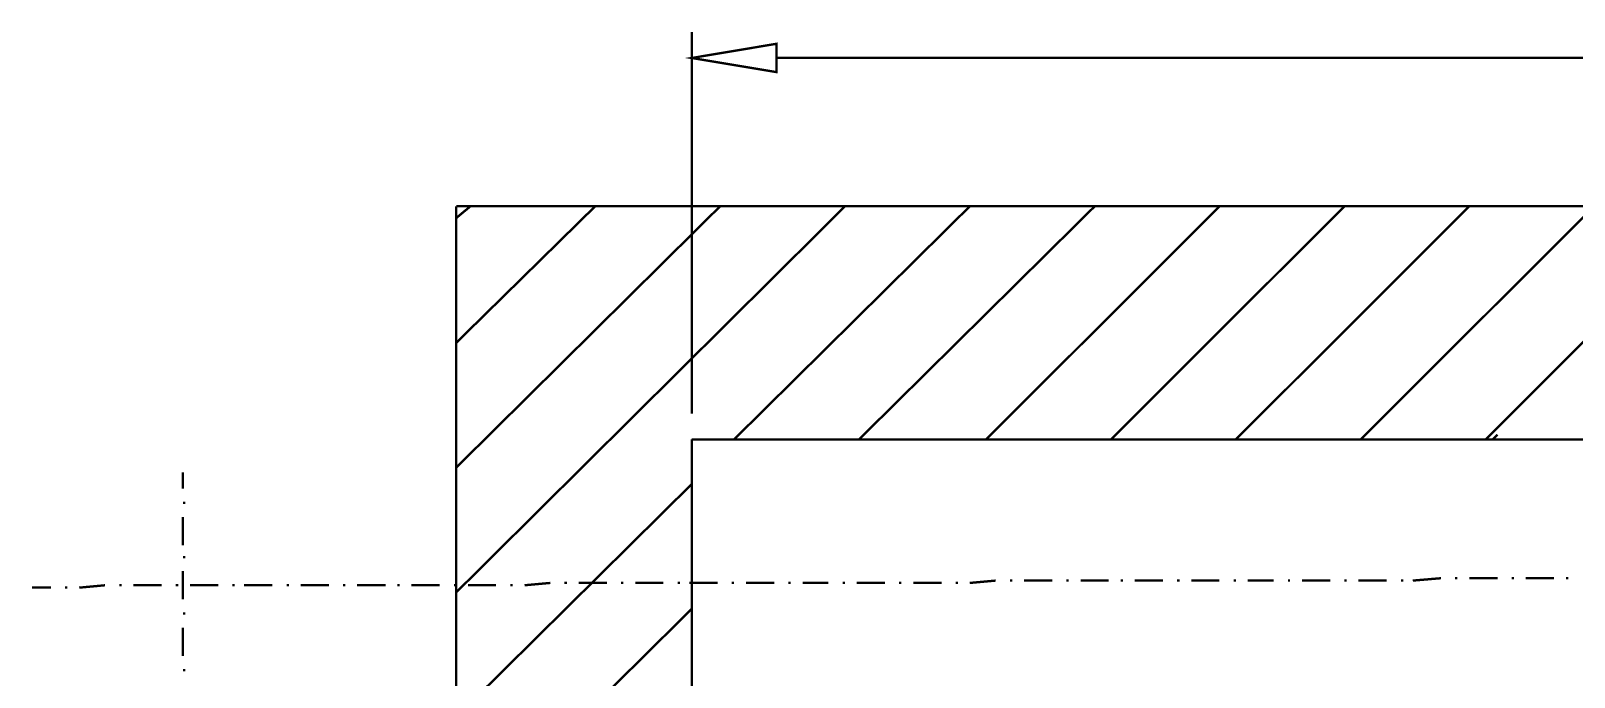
# Model space of a CAD drawing. Extents: x 219 to 1226, y 175 to 465.
# Drawn here: x 898.27 to 926.05, y 314.3 to 325.94 of the extents above; entities that cross this region are included whole.
import ezdxf

# ---------------------------------------------------------------- set-up
doc = ezdxf.new("R2010")
doc.units = 0
doc.header["$MEASUREMENT"] = 0
doc.layers.add('C00-00-00-BLACK', color=7, linetype='Continuous')
doc.layers.add('C00-7E-FF', color=150, linetype='Continuous')

msp = doc.modelspace()

# ---------------------------------------------------------------- linework, layer by layer
at = {"layer": 'C00-00-00-BLACK', "const_width": 0.0423}
for points in [[(905.926, 322.568), (906.181, 322.779)], [(905.926, 320.322), (908.427, 322.779)], [(905.926, 318.075), (910.676, 322.779)], [(905.926, 315.828), (912.925, 322.779)], [(905.926, 322.779), (905.926, 255.128)], [(961.61, 322.779), (905.926, 322.779)], [(910.929, 318.583), (915.171, 322.779)], [(913.178, 318.583), (917.42, 322.779)], [(915.467, 318.583), (919.666, 322.779)], [(917.716, 318.583), (921.915, 322.779)], [(919.962, 318.583), (924.161, 322.779)], [(922.211, 318.583), (926.41, 322.779)], [(924.46, 318.583), (928.656, 322.779)], [(924.587, 318.583), (924.671, 318.668)], [(910.167, 318.583), (910.167, 259.367)], [(910.167, 318.583), (957.369, 318.583)], [(901.005, 317.99), (901.005, 317.694)], [(905.926, 313.582), (910.167, 317.779)], [(901.005, 317.438), (901.047, 317.438)], [(901.005, 317.184), (901.005, 316.675)], [(901.005, 316.463), (901.047, 316.463)], [(901.005, 316.21), (901.005, 315.701)], [(898.632, 315.913), (898.29, 315.913)], [(898.885, 315.913), (898.928, 315.913)], [(899.604, 315.956), (899.139, 315.913)], [(899.86, 315.956), (899.904, 315.956)], [(900.624, 315.956), (900.116, 315.956)], [(900.878, 315.956), (900.921, 315.956)], [(901.642, 315.956), (901.131, 315.956)], [(901.896, 315.956), (901.939, 315.956)], [(902.615, 315.956), (902.108, 315.956)], [(902.873, 315.956), (902.915, 315.956)], [(903.635, 315.956), (903.127, 315.956)], [(903.889, 315.956), (903.932, 315.956)], [(904.654, 315.956), (904.142, 315.956)], [(904.864, 315.956), (904.907, 315.956)], [(905.626, 315.956), (905.119, 315.956)], [(905.884, 315.956), (905.926, 315.956)], [(906.645, 315.956), (906.138, 315.956)], [(906.9, 315.956), (906.943, 315.956)], [(907.622, 315.998), (907.156, 315.956)], [(907.875, 315.998), (907.918, 315.998)], [(908.64, 315.998), (908.13, 315.998)], [(908.894, 315.998), (908.936, 315.998)], [(909.656, 315.998), (909.149, 315.998)], [(909.911, 315.998), (909.952, 315.998)], [(910.633, 315.998), (910.124, 315.998)], [(910.887, 315.998), (910.929, 315.998)], [(911.651, 315.998), (911.141, 315.998)], [(911.905, 315.998), (911.947, 315.998)], [(912.625, 315.998), (912.16, 315.998)], [(912.882, 315.998), (912.925, 315.998)], [(913.644, 315.998), (913.136, 315.998)], [(913.898, 315.998), (913.94, 315.998)], [(914.662, 315.998), (914.152, 315.998)], [(914.916, 315.998), (914.959, 315.998)], [(915.636, 316.04), (915.171, 315.998)], [(915.893, 316.04), (915.936, 316.04)], [(916.655, 316.04), (916.147, 316.04)], [(916.909, 316.04), (916.951, 316.04)], [(917.673, 316.04), (917.165, 316.04)], [(917.885, 316.04), (917.927, 316.04)], [(918.65, 316.04), (918.139, 316.04)], [(918.904, 316.04), (918.947, 316.04)], [(919.666, 316.04), (919.158, 316.04)], [(919.92, 316.04), (919.962, 316.04)], [(920.642, 316.04), (920.176, 316.04)], [(920.897, 316.04), (920.938, 316.04)], [(921.66, 316.04), (921.15, 316.04)], [(921.915, 316.04), (921.958, 316.04)], [(922.677, 316.04), (922.168, 316.04)], [(922.933, 316.04), (922.976, 316.04)], [(923.653, 316.083), (923.146, 316.04)], [(923.908, 316.083), (923.949, 316.083)], [(924.671, 316.083), (924.161, 316.083)], [(924.926, 316.083), (924.967, 316.083)], [(925.688, 316.083), (925.179, 316.083)], [(925.902, 316.083), (925.944, 316.083)], [(901.005, 315.445), (901.047, 315.445)], [(905.926, 311.333), (910.167, 315.532)], [(901.005, 315.191), (901.005, 314.683)], [(901.005, 314.429), (901.047, 314.429)]]:
    msp.add_lwpolyline(points, dxfattribs=at)
at = {"layer": 'C00-7E-FF', "const_width": 0.0423}
for points in [[(910.167, 319.048), (910.167, 325.917)], [(911.694, 325.45), (930.439, 325.45)]]:
    msp.add_lwpolyline(points, dxfattribs=at)
msp.add_lwpolyline([(911.694, 325.706), (911.694, 325.195), (910.167, 325.45), (911.694, 325.706)], close=True, dxfattribs=at)
at = {"layer": 'C00-7E-FF'}
msp.add_lwpolyline([(911.694, 325.706), (911.694, 325.195), (910.167, 325.45), (911.694, 325.706)], close=True, dxfattribs=at)

doc.saveas('drawing.dxf')
